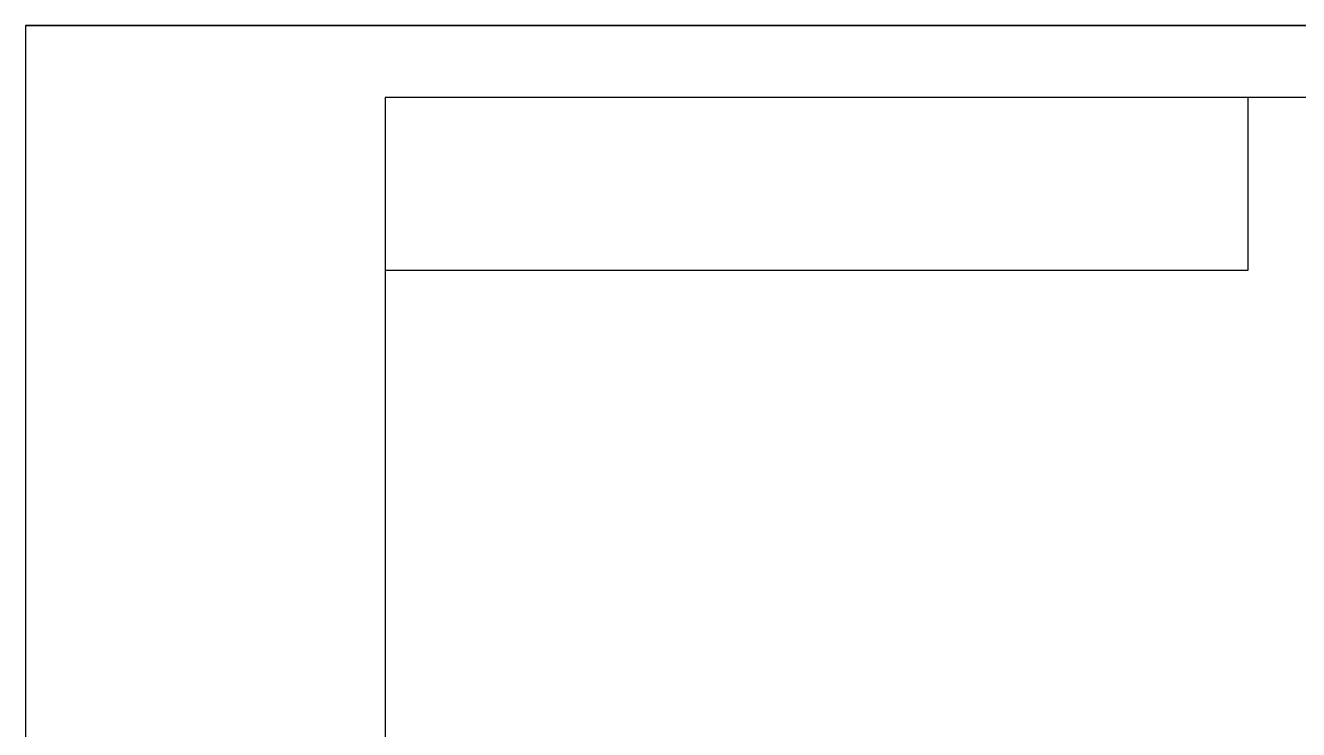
# Model space of a CAD drawing. Header units: millimetres. Extents: x 113490 to 142599, y -20467 to 115.
# Drawn here: x 113490 to 122165, y -4682 to 115 of the extents above; entities that cross this region are included whole.
import ezdxf

# ---------------------------------------------------------------- set-up
doc = ezdxf.new("R2010")
doc.units = ezdxf.units.MM
doc.layers.add('标题', color=5, linetype='Continuous')

# ---------------------------------------------------------------- blocks, each defined once
blk = doc.blocks.new('A4H-标准')
at = {"layer": '标题', "color": 3}
for p, q in [((1370.886, 207.115), (1073.886, 207.115)), ((1073.886, 207.115), (1370.886, 207.115)), ((1073.886, 207.115), (1073.886, -2.885))]:
    blk.add_line(p, q, dxfattribs=at)

msp = doc.modelspace()

# ---------------------------------------------------------------- linework, layer by layer
at = {"layer": '标题', "color": 5}
for p, q in [((142109.3, -375.3), (115940.7, -375.3)), ((115940.7, -375.3), (115940.7, -19977.3)), ((121821.3, -1551.4), (121821.3, -375.3)), ((115940.7, -1551.4), (121821.3, -1551.4))]:
    msp.add_line(p, q, dxfattribs=at)

# ---------------------------------------------------------------- block references
at = {"xscale": 98.00999999999476, "yscale": 98.01000000000022, "zscale": 98.01000000000002}
msp.add_blockref('A4H-标准', (8238.9, -20184.6), dxfattribs=at)

doc.saveas('drawing.dxf')
